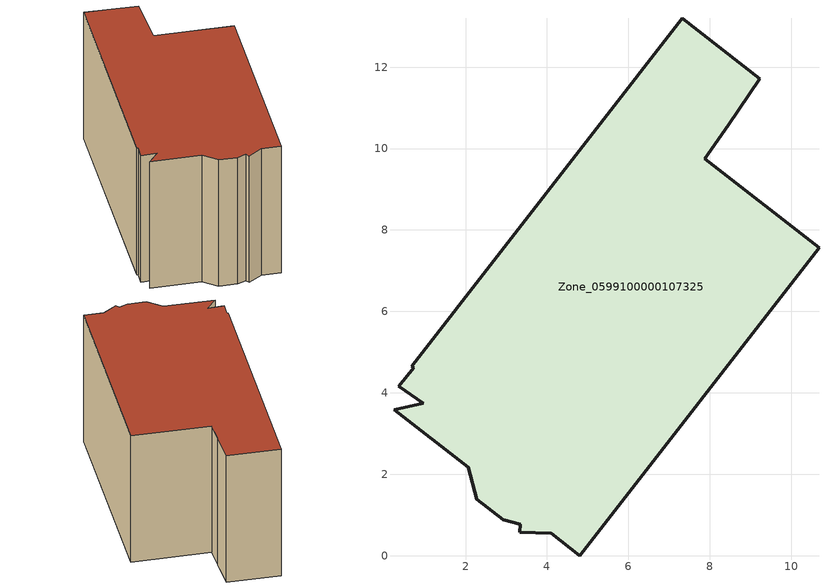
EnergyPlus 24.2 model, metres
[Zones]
Zone_0599100000107325
 floor ground (C_G): 8.45,10.57 7.87,9.75 10.68,7.56 4.8,0 4.1,0.55 3.33,0.58 3.35,0.77 2.92,0.88 2.28,1.39 2.07,2.17 0.25,3.58 0.96,3.74 0.36,4.17 0.73,4.62 0.68,4.65 7.32,13.2 9.22,11.71 z3.28
 wall outside (C_F): 9.22,11.71 7.32,13.2 0.68,4.65 0.73,4.62 0.36,4.17 0.96,3.74 0.25,3.58 2.07,2.17 2.28,1.39 2.92,0.88 3.35,0.77 3.33,0.58 4.1,0.55 4.8,0 10.68,7.56 7.87,9.75 8.45,10.57 9.22,11.71 z3.28:9.79
 roof outside (C_R): 7.87,9.75 8.45,10.57 9.22,11.71 7.32,13.2 0.68,4.65 0.73,4.62 0.36,4.17 0.96,3.74 0.25,3.58 2.07,2.17 2.28,1.39 2.92,0.88 3.35,0.77 3.33,0.58 4.1,0.55 4.8,0 10.68,7.56 z9.79
[BUILDING]
Pand.0599100000107325: North Axis=0; Terrain=City; Loads Convergence Tolerance Value=0.04; Temperature Convergence Tolerance Value=0.4; Solar Distribution=FullExterior; Maximum Number of Warmup Days=25; Minimum Number of Warmup Days=1
[Site:Location]
Rotterdam.The.Hague.AP_ZH_NLD Design_Conditions: Latitude=51.96; Longitude=4.45; Time Zone=1; Elevation=-4.5
[SITE:GROUNDTEMPERATURE:BUILDINGSURFACE]
18, 18, 18, 18, 18, 18, 18, 18, 18, 18, 18, 18
[MATERIAL] Thermal Absorptance=0.9; Solar Absorptance=0.7; Visible Absorptance=0.7
Name | Roughness | Thickness | Conductivity | Density | Specific Heat
G.TC.1946 | MediumSmooth | 0.15 | 1 | 540 | 1210
F.TC.1946 | Rough | 0.3 | 0.857143 | 1920 | 840
R.TC.1946 | MediumRough | 0.2 | 0.909091 | 1500 | 1000
[CONSTRUCTION]
C_G: G.TC.1946
C_F: F.TC.1946
C_R: R.TC.1946
[ZONE]
Zone_0599100000107325: Type=1; Multiplier=1; Ceiling Height=Autocalculate; Volume=Autocalculate; Floor Area=autocalculate; Part of Total Floor Area=Yes
[ZONEINFILTRATION:DESIGNFLOWRATE]
Infil_Zone_0599100000107325: Zone or ZoneList or Space or SpaceList=Zone_0599100000107325; Schedule=AlwaysOn; Design Flow Rate Calculation Method=Flow/Area; Flow Rate per Floor Area=0.003; Constant Term Coefficient=1; Temperature Term Coefficient=0; Velocity Term Coefficient=0; Velocity Squared Term Coefficient=0
[HVACTEMPLATE:ZONE:IDEALLOADSAIRSYSTEM]
Zone_0599100000107325: Maximum Heating Supply Air Temperature=50; Minimum Cooling Supply Air Temperature=13; Maximum Heating Supply Air Humidity Ratio=0.0156; Minimum Cooling Supply Air Humidity Ratio=0.0077; Heating Limit=NoLimit; Cooling Limit=NoLimit; Dehumidification Control Type=ConstantSensibleHeatRatio; Cooling Sensible Heat Ratio=0.7; Dehumidification Setpoint=60; Humidification Control Type=None; Humidification Setpoint=30; Outdoor Air Method=None; Outdoor Air Flow Rate per Person=0.00944; Outdoor Air Flow Rate per Zone Floor Area=0; Outdoor Air Flow Rate per Zone=0; Demand Controlled Ventilation Type=None; Outdoor Air Economizer Type=NoEconomizer; Heat Recovery Type=None; Sensible Heat Recovery Effectiveness=0.7; Latent Heat Recovery Effectiveness=0.65
[ZONECONTROL:THERMOSTAT]
ThermostatControl_Zone_0599100000107325: Zone or ZoneList=Zone_0599100000107325; Control Type Schedule=DualSetpointControlType; Control 1=Thermostat_Zone_0599100000107325; Temperature Difference Between Cutout And Setpoint=0
[THERMOSTATSETPOINT:DUALSETPOINT]
Thermostat_Zone_0599100000107325: Heating Setpoint Temperature Schedule=HeatingSetpoint_Zone_0599100000107325; Cooling Setpoint Temperature Schedule=CoolingSetpoint_Zone_0599100000107325
[SCHEDULE:COMPACT]
HeatingSetpoint_Zone_0599100000107325: Through: 12/31, For: AllDays, Until: 24:00, 21
CoolingSetpoint_Zone_0599100000107325: Through: 12/31, For: AllDays, Until: 24:00, 24
DualSetpointControlType: Through: 12/31, For: AllDays, Until: 24:00, 4
AlwaysOn: Through: 12/31, For: AllDays, Until: 24:00, 1
